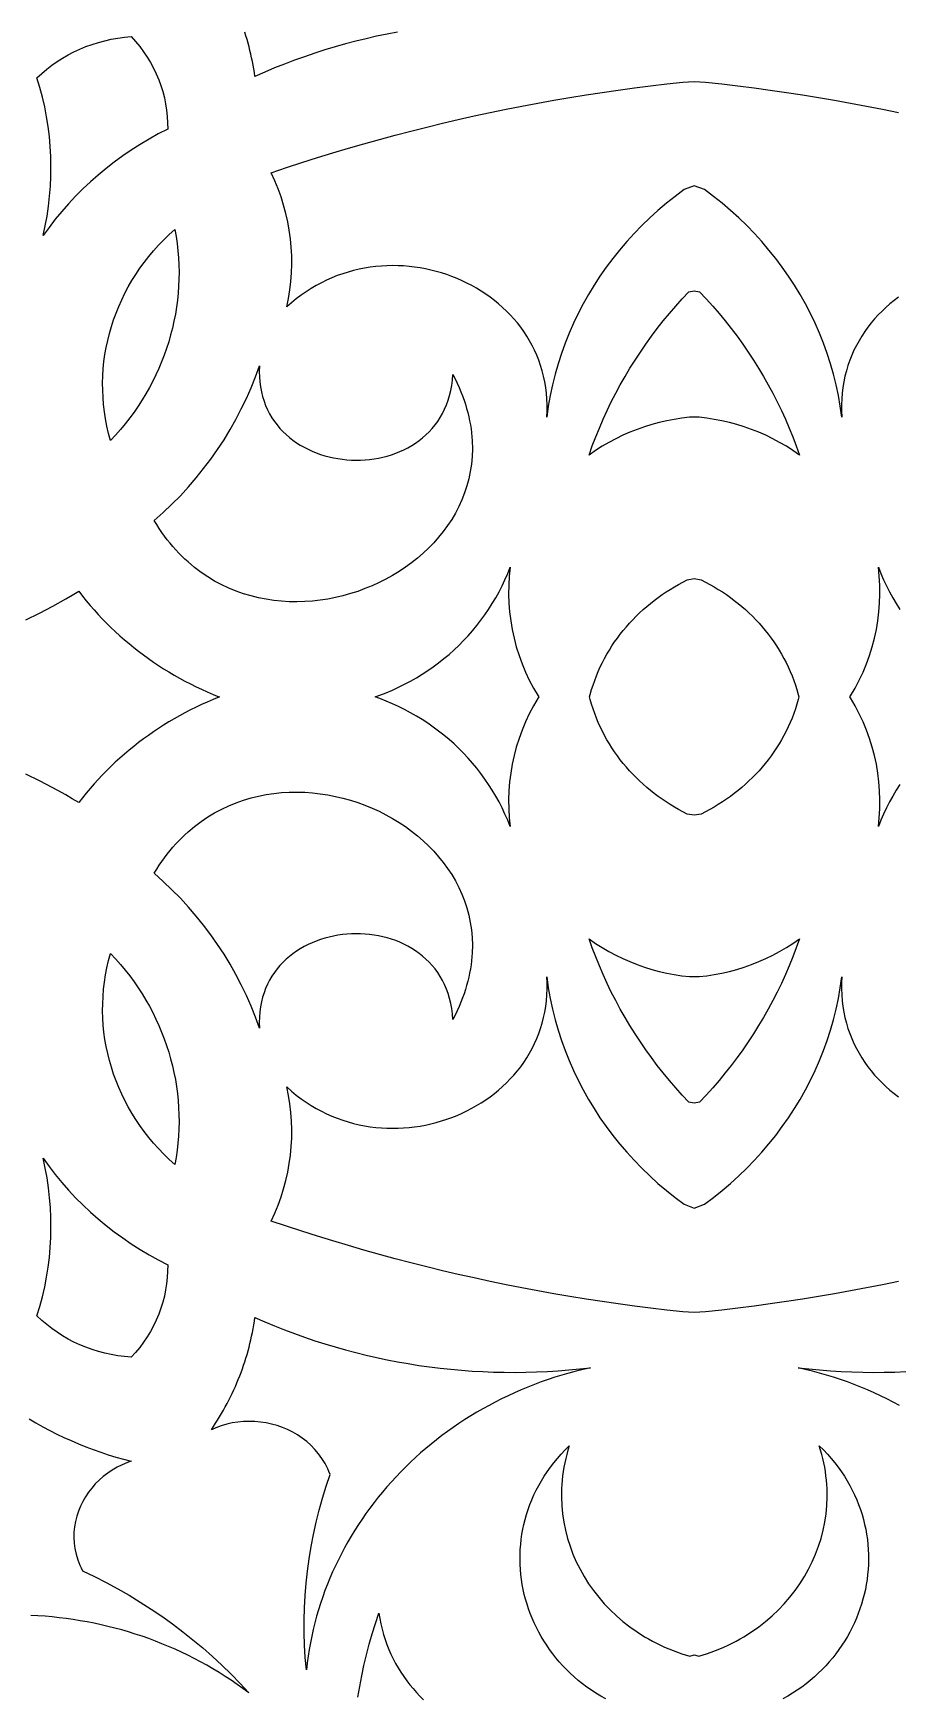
# Model space of a CAD drawing. Extents: x 2430 to 3430, y -1053 to 947.
# Drawn here: x 2784.1 to 2974.3, y -692.3 to -326.3 of the extents above; entities that cross this region are included whole.
import ezdxf

# ---------------------------------------------------------------- set-up
doc = ezdxf.new("R2010")
doc.units = 0
doc.layers.add('LAYER_1', color=18, linetype='CONTINUOUS')

msp = doc.modelspace()

# ---------------------------------------------------------------- linework, layer by layer
at = {"layer": 'LAYER_1'}
for points in [[(2806.62, -328.11), (2807.53, -329.22), (2808.38, -330.36), (2809.17, -331.54), (2809.9, -332.74), (2810.57, -333.98), (2811.17, -335.23), (2811.71, -336.52), (2812.19, -337.82), (2812.61, -339.14), (2812.96, -340.48), (2813.24, -341.84), (2813.45, -343.21), (2813.6, -344.59), (2813.68, -345.98), (2813.69, -347.38), (2811.62, -348.45), (2809.6, -349.58), (2807.61, -350.76), (2805.67, -352), (2803.78, -353.29), (2801.93, -354.64), (2800.13, -356.04), (2798.38, -357.49), (2796.68, -359), (2795.03, -360.55), (2793.43, -362.15), (2791.88, -363.8), (2790.4, -365.49), (2788.96, -367.23), (2787.59, -369.01), (2786.27, -370.83), (2786.74, -368.68), (2787.14, -366.51), (2787.46, -364.34), (2787.71, -362.15), (2787.89, -359.97), (2787.99, -357.78), (2788.01, -355.59), (2787.97, -353.4), (2787.84, -351.21), (2787.65, -349.03), (2787.38, -346.85), (2787.04, -344.68), (2786.62, -342.52), (2786.13, -340.37), (2785.56, -338.24), (2784.92, -336.12), (2785.97, -335.15), (2787.06, -334.23), (2788.18, -333.35), (2789.35, -332.53), (2790.56, -331.77), (2791.8, -331.05), (2793.07, -330.39), (2794.38, -329.79), (2795.71, -329.24), (2797.07, -328.74), (2798.45, -328.31), (2799.85, -327.94), (2801.28, -327.62), (2802.72, -327.37), (2804.18, -327.17), (2805.65, -327.04)], [(2815.56, -371.01), (2815.78, -372.58), (2815.95, -374.15), (2816.07, -375.71), (2816.15, -377.28), (2816.18, -378.84), (2816.16, -380.4), (2816.09, -381.96), (2815.98, -383.51), (2815.82, -385.06), (2815.62, -386.6), (2815.37, -388.13), (2815.07, -389.66), (2814.73, -391.17), (2814.34, -392.68), (2813.91, -394.17), (2813.43, -395.66), (2812.91, -397.13), (2812.35, -398.58), (2811.74, -400.03), (2811.09, -401.46), (2810.39, -402.87), (2809.65, -404.26), (2808.87, -405.64), (2808.05, -406.99), (2807.18, -408.33), (2806.28, -409.65), (2805.33, -410.95), (2804.34, -412.22), (2803.3, -413.47), (2802.23, -414.7), (2801.12, -415.9), (2800.69, -414.33), (2800.33, -412.75), (2800.02, -411.17), (2799.78, -409.59), (2799.59, -408), (2799.46, -406.42), (2799.39, -404.83), (2799.37, -403.25), (2799.42, -401.68), (2799.52, -400.1), (2799.67, -398.54), (2799.89, -396.98), (2800.16, -395.43), (2800.48, -393.89), (2800.86, -392.37), (2801.29, -390.85), (2801.78, -389.35), (2802.32, -387.87), (2802.91, -386.4), (2803.56, -384.95), (2804.25, -383.52), (2805.01, -382.11), (2805.81, -380.73), (2806.66, -379.36), (2807.57, -378.02), (2808.52, -376.71), (2809.53, -375.42), (2810.58, -374.17), (2811.68, -372.94), (2812.84, -371.74), (2814.04, -370.58), (2815.29, -369.45)], [(2930.73, -383.16), (2932.2, -384.73), (2933.63, -386.32), (2935.02, -387.94), (2936.38, -389.59), (2937.7, -391.26), (2938.98, -392.96), (2940.22, -394.68), (2941.43, -396.43), (2942.59, -398.2), (2943.72, -400), (2944.8, -401.81), (2945.85, -403.65), (2946.85, -405.51), (2947.82, -407.4), (2948.74, -409.3), (2949.62, -411.22), (2950.45, -413.16), (2951.25, -415.12), (2952, -417.1), (2952.7, -419.1), (2951.28, -418.11), (2949.83, -417.18), (2948.34, -416.31), (2946.83, -415.51), (2945.29, -414.76), (2943.73, -414.08), (2942.15, -413.45), (2940.54, -412.89), (2938.92, -412.39), (2937.28, -411.95), (2935.63, -411.57), (2933.96, -411.25), (2932.29, -410.99), (2930.6, -410.8), (2929.56, -410.79), (2928.52, -410.8), (2926.83, -410.99), (2925.16, -411.25), (2923.49, -411.57), (2921.84, -411.95), (2920.2, -412.39), (2918.58, -412.89), (2916.97, -413.45), (2915.39, -414.08), (2913.82, -414.76), (2912.29, -415.51), (2910.77, -416.31), (2909.29, -417.18), (2907.84, -418.11), (2906.42, -419.1), (2907.12, -417.1), (2907.87, -415.12), (2908.67, -413.16), (2909.5, -411.22), (2910.38, -409.3), (2911.3, -407.4), (2912.27, -405.51), (2913.27, -403.65), (2914.32, -401.81), (2915.4, -400), (2916.53, -398.2), (2917.69, -396.43), (2918.9, -394.68), (2920.14, -392.96), (2921.42, -391.26), (2922.74, -389.59), (2924.1, -387.94), (2925.49, -386.32), (2926.92, -384.73), (2928.39, -383.16), (2929.56, -382.98)], [(2833.83, -400.7), (2833.86, -401.88), (2833.95, -403.02), (2834.1, -404.13), (2834.31, -405.21), (2834.57, -406.24), (2834.88, -407.25), (2835.24, -408.21), (2835.66, -409.14), (2836.12, -410.03), (2836.62, -410.88), (2837.17, -411.7), (2837.75, -412.48), (2838.38, -413.23), (2839.05, -413.93), (2839.75, -414.6), (2840.48, -415.24), (2841.24, -415.83), (2842.03, -416.39), (2842.86, -416.91), (2843.7, -417.39), (2844.57, -417.84), (2845.46, -418.25), (2846.37, -418.62), (2847.3, -418.95), (2848.24, -419.24), (2849.2, -419.5), (2850.17, -419.71), (2851.15, -419.89), (2852.13, -420.04), (2853.13, -420.14), (2854.12, -420.2), (2855.12, -420.23), (2856.12, -420.21), (2857.12, -420.16), (2858.11, -420.07), (2859.1, -419.94), (2860.08, -419.77), (2861.05, -419.56), (2862, -419.32), (2862.95, -419.03), (2863.88, -418.7), (2864.79, -418.34), (2865.68, -417.93), (2866.55, -417.49), (2867.4, -417), (2868.22, -416.48), (2869.01, -415.91), (2869.78, -415.31), (2870.51, -414.67), (2871.21, -413.98), (2871.88, -413.26), (2872.51, -412.49), (2873.1, -411.69), (2873.65, -410.84), (2874.16, -409.95), (2874.62, -409.02), (2875.03, -408.06), (2875.4, -407.05), (2875.72, -406), (2875.98, -404.91), (2876.19, -403.77), (2876.34, -402.6), (2876.44, -401.39), (2876.92, -402.33), (2877.38, -403.28), (2877.8, -404.22), (2878.19, -405.16), (2878.56, -406.09), (2878.89, -407.02), (2879.2, -407.94), (2879.47, -408.86), (2879.72, -409.77), (2879.94, -410.68), (2880.13, -411.58), (2880.3, -412.47), (2880.43, -413.37), (2880.55, -414.25), (2880.63, -415.13), (2880.69, -416), (2880.73, -417.72), (2880.68, -419.42), (2880.52, -421.09), (2880.27, -422.73), (2879.94, -424.34), (2879.51, -425.91), (2879, -427.45), (2878.41, -428.96), (2877.74, -430.43), (2877, -431.86), (2876.18, -433.25), (2875.29, -434.6), (2874.33, -435.91), (2873.31, -437.18), (2872.23, -438.4), (2871.09, -439.57), (2869.89, -440.7), (2868.64, -441.78), (2867.34, -442.81), (2865.99, -443.79), (2864.6, -444.71), (2863.17, -445.58), (2861.7, -446.4), (2860.2, -447.16), (2858.66, -447.86), (2857.09, -448.5), (2855.5, -449.09), (2853.88, -449.6), (2852.24, -450.06), (2850.59, -450.45), (2848.92, -450.78), (2847.23, -451.04), (2845.54, -451.22), (2843.84, -451.34), (2842.14, -451.39), (2840.44, -451.37), (2838.74, -451.27), (2837.04, -451.09), (2835.35, -450.84), (2833.68, -450.51), (2832.02, -450.1), (2830.37, -449.61), (2828.75, -449.04), (2827.14, -448.39), (2825.57, -447.65), (2824.02, -446.82), (2822.5, -445.91), (2821.02, -444.91), (2819.57, -443.81), (2818.17, -442.63), (2817.48, -442), (2816.8, -441.35), (2816.14, -440.68), (2815.49, -439.98), (2814.85, -439.26), (2814.22, -438.52), (2813.6, -437.75), (2813, -436.95), (2812.42, -436.13), (2811.84, -435.29), (2811.28, -434.42), (2810.74, -433.53), (2812.72, -431.76), (2814.63, -429.92), (2816.47, -428.04), (2818.25, -426.11), (2819.96, -424.12), (2821.6, -422.09), (2823.16, -420.01), (2824.66, -417.88), (2826.08, -415.72), (2827.42, -413.51), (2828.69, -411.26), (2829.88, -408.97), (2831, -406.65), (2832.03, -404.29), (2832.99, -401.9), (2833.86, -399.48)], [(2888.85, -445.76), (2888.73, -447.74), (2888.71, -449.71), (2888.77, -451.67), (2888.92, -453.63), (2889.16, -455.57), (2889.49, -457.5), (2889.9, -459.42), (2890.4, -461.31), (2890.99, -463.18), (2891.66, -465.03), (2892.42, -466.84), (2893.25, -468.63), (2894.17, -470.38), (2895.18, -472.1), (2895.32, -472.33), (2895.18, -472.55), (2894.17, -474.27), (2893.25, -476.02), (2892.42, -477.81), (2891.66, -479.63), (2890.99, -481.47), (2890.4, -483.34), (2889.9, -485.23), (2889.49, -487.15), (2889.16, -489.08), (2888.92, -491.02), (2888.77, -492.98), (2888.71, -494.94), (2888.73, -496.91), (2888.85, -498.89), (2889.06, -500.86), (2888.5, -499.46), (2887.9, -498.09), (2887.27, -496.74), (2886.59, -495.42), (2885.87, -494.12), (2885.11, -492.85), (2884.31, -491.6), (2883.48, -490.38), (2882.61, -489.19), (2881.71, -488.03), (2880.77, -486.9), (2879.8, -485.8), (2878.8, -484.72), (2877.76, -483.68), (2876.69, -482.67), (2875.59, -481.69), (2874.47, -480.75), (2873.31, -479.84), (2872.13, -478.96), (2870.92, -478.12), (2869.68, -477.31), (2868.42, -476.54), (2867.14, -475.8), (2865.83, -475.11), (2864.5, -474.45), (2863.14, -473.82), (2861.77, -473.24), (2860.37, -472.7), (2859.32, -472.33), (2860.37, -471.95), (2861.77, -471.41), (2863.14, -470.83), (2864.5, -470.2), (2865.83, -469.55), (2867.14, -468.85), (2868.42, -468.11), (2869.68, -467.34), (2870.92, -466.53), (2872.13, -465.69), (2873.31, -464.81), (2874.47, -463.9), (2875.59, -462.96), (2876.69, -461.98), (2877.76, -460.97), (2878.8, -459.93), (2879.8, -458.85), (2880.77, -457.75), (2881.71, -456.62), (2882.61, -455.46), (2883.48, -454.27), (2884.31, -453.05), (2885.11, -451.8), (2885.87, -450.53), (2886.59, -449.23), (2887.27, -447.91), (2887.9, -446.56), (2888.5, -445.19), (2889.06, -443.79)], [(2931.09, -446.55), (2932.05, -447.04), (2933, -447.55), (2933.93, -448.09), (2934.85, -448.65), (2935.75, -449.23), (2936.64, -449.82), (2937.5, -450.44), (2938.36, -451.08), (2939.19, -451.74), (2940.01, -452.42), (2940.81, -453.12), (2941.59, -453.84), (2942.35, -454.57), (2943.09, -455.33), (2943.81, -456.1), (2944.51, -456.89), (2945.19, -457.7), (2945.85, -458.53), (2946.48, -459.37), (2947.09, -460.23), (2947.68, -461.1), (2948.24, -462), (2948.78, -462.91), (2949.3, -463.83), (2949.78, -464.77), (2950.25, -465.73), (2950.68, -466.7), (2951.09, -467.68), (2951.47, -468.68), (2951.83, -469.7), (2952.15, -470.72), (2952.45, -471.76), (2952.59, -472.33), (2952.45, -472.89), (2952.15, -473.93), (2951.83, -474.96), (2951.47, -475.97), (2951.09, -476.97), (2950.68, -477.95), (2950.25, -478.92), (2949.78, -479.88), (2949.3, -480.82), (2948.78, -481.74), (2948.24, -482.65), (2947.68, -483.55), (2947.09, -484.42), (2946.48, -485.28), (2945.85, -486.13), (2945.19, -486.95), (2944.51, -487.76), (2943.81, -488.55), (2943.09, -489.32), (2942.35, -490.08), (2941.59, -490.81), (2940.81, -491.53), (2940.01, -492.23), (2939.19, -492.91), (2938.36, -493.57), (2937.5, -494.21), (2936.64, -494.83), (2935.75, -495.43), (2934.85, -496), (2933.93, -496.56), (2933, -497.1), (2932.05, -497.61), (2931.09, -498.11), (2929.56, -498.37), (2928.02, -498.11), (2927.06, -497.61), (2926.12, -497.1), (2925.19, -496.56), (2924.27, -496), (2923.37, -495.43), (2922.48, -494.83), (2921.61, -494.21), (2920.76, -493.57), (2919.93, -492.91), (2919.11, -492.23), (2918.31, -491.53), (2917.53, -490.81), (2916.77, -490.08), (2916.03, -489.32), (2915.31, -488.55), (2914.61, -487.76), (2913.93, -486.95), (2913.27, -486.13), (2912.64, -485.28), (2912.03, -484.42), (2911.44, -483.55), (2910.88, -482.65), (2910.34, -481.74), (2909.82, -480.82), (2909.33, -479.88), (2908.87, -478.92), (2908.43, -477.95), (2908.02, -476.97), (2907.64, -475.97), (2907.29, -474.96), (2906.96, -473.93), (2906.67, -472.89), (2906.53, -472.33), (2906.67, -471.76), (2906.96, -470.72), (2907.29, -469.7), (2907.64, -468.68), (2908.02, -467.68), (2908.43, -466.7), (2908.87, -465.73), (2909.33, -464.77), (2909.82, -463.83), (2910.34, -462.91), (2910.88, -462), (2911.44, -461.1), (2912.03, -460.23), (2912.64, -459.37), (2913.27, -458.53), (2913.93, -457.7), (2914.61, -456.89), (2915.31, -456.1), (2916.03, -455.33), (2916.77, -454.57), (2917.53, -453.84), (2918.31, -453.12), (2919.11, -452.42), (2919.93, -451.74), (2920.76, -451.08), (2921.61, -450.44), (2922.48, -449.82), (2923.37, -449.23), (2924.27, -448.65), (2925.19, -448.09), (2926.12, -447.55), (2927.06, -447.04), (2928.02, -446.55), (2929.56, -446.28)], [(2843.84, -493.31), (2845.54, -493.43), (2847.23, -493.62), (2848.92, -493.87), (2850.59, -494.2), (2852.24, -494.59), (2853.88, -495.05), (2855.5, -495.57), (2857.09, -496.15), (2858.66, -496.79), (2860.2, -497.49), (2861.7, -498.25), (2863.17, -499.07), (2864.6, -499.94), (2865.99, -500.86), (2867.34, -501.84), (2868.64, -502.87), (2869.89, -503.95), (2871.09, -505.08), (2872.23, -506.25), (2873.31, -507.47), (2874.33, -508.74), (2875.29, -510.05), (2876.18, -511.4), (2877, -512.79), (2877.74, -514.22), (2878.41, -515.69), (2879, -517.2), (2879.51, -518.74), (2879.94, -520.31), (2880.27, -521.92), (2880.52, -523.56), (2880.68, -525.23), (2880.73, -526.93), (2880.69, -528.65), (2880.63, -529.52), (2880.55, -530.4), (2880.43, -531.29), (2880.3, -532.18), (2880.13, -533.07), (2879.94, -533.97), (2879.72, -534.88), (2879.47, -535.79), (2879.2, -536.71), (2878.89, -537.63), (2878.56, -538.56), (2878.19, -539.49), (2877.8, -540.43), (2877.38, -541.37), (2876.92, -542.32), (2876.44, -543.27), (2876.34, -542.05), (2876.19, -540.88), (2875.98, -539.74), (2875.72, -538.65), (2875.4, -537.6), (2875.03, -536.59), (2874.62, -535.63), (2874.16, -534.7), (2873.65, -533.81), (2873.1, -532.97), (2872.51, -532.16), (2871.88, -531.39), (2871.21, -530.67), (2870.51, -529.99), (2869.78, -529.34), (2869.01, -528.74), (2868.22, -528.17), (2867.4, -527.65), (2866.55, -527.16), (2865.68, -526.72), (2864.79, -526.31), (2863.88, -525.95), (2862.95, -525.62), (2862, -525.33), (2861.05, -525.09), (2860.08, -524.88), (2859.1, -524.71), (2858.11, -524.58), (2857.12, -524.49), (2856.12, -524.44), (2855.12, -524.42), (2854.12, -524.45), (2853.13, -524.51), (2852.13, -524.62), (2851.15, -524.76), (2850.17, -524.94), (2849.2, -525.15), (2848.24, -525.41), (2847.3, -525.7), (2846.37, -526.04), (2845.46, -526.4), (2844.57, -526.81), (2843.7, -527.26), (2842.86, -527.74), (2842.03, -528.26), (2841.24, -528.82), (2840.48, -529.41), (2839.75, -530.05), (2839.05, -530.72), (2838.38, -531.42), (2837.75, -532.17), (2837.17, -532.95), (2836.62, -533.77), (2836.12, -534.62), (2835.66, -535.51), (2835.24, -536.44), (2834.88, -537.41), (2834.57, -538.41), (2834.31, -539.44), (2834.1, -540.52), (2833.95, -541.63), (2833.86, -542.77), (2833.83, -543.95), (2833.86, -545.17), (2832.99, -542.75), (2832.03, -540.36), (2831, -538), (2829.88, -535.68), (2828.69, -533.39), (2827.42, -531.14), (2826.08, -528.93), (2824.66, -526.77), (2823.16, -524.64), (2821.6, -522.56), (2819.96, -520.53), (2818.25, -518.55), (2816.47, -516.61), (2814.63, -514.73), (2812.72, -512.9), (2810.74, -511.12), (2811.28, -510.23), (2811.84, -509.36), (2812.42, -508.52), (2813, -507.7), (2813.6, -506.9), (2814.22, -506.13), (2814.85, -505.39), (2815.49, -504.67), (2816.14, -503.97), (2816.8, -503.3), (2817.48, -502.65), (2818.17, -502.02), (2819.57, -500.84), (2821.02, -499.74), (2822.5, -498.74), (2824.02, -497.83), (2825.57, -497), (2827.14, -496.26), (2828.75, -495.61), (2830.37, -495.04), (2832.02, -494.55), (2833.68, -494.14), (2835.35, -493.81), (2837.04, -493.56), (2838.74, -493.38), (2840.44, -493.28), (2842.14, -493.26)], [(2952, -527.55), (2951.25, -529.53), (2950.45, -531.49), (2949.62, -533.43), (2948.74, -535.35), (2947.82, -537.25), (2946.85, -539.14), (2945.85, -541), (2944.8, -542.84), (2943.72, -544.65), (2942.59, -546.45), (2941.43, -548.22), (2940.22, -549.97), (2938.98, -551.69), (2937.7, -553.39), (2936.38, -555.06), (2935.02, -556.71), (2933.63, -558.33), (2932.2, -559.93), (2930.73, -561.49), (2929.56, -561.67), (2928.39, -561.49), (2926.92, -559.93), (2925.49, -558.33), (2924.1, -556.71), (2922.74, -555.06), (2921.42, -553.39), (2920.14, -551.69), (2918.9, -549.97), (2917.69, -548.22), (2916.53, -546.45), (2915.4, -544.65), (2914.32, -542.84), (2913.27, -541), (2912.27, -539.14), (2911.3, -537.25), (2910.38, -535.35), (2909.5, -533.43), (2908.67, -531.49), (2907.87, -529.53), (2907.12, -527.55), (2906.42, -525.55), (2907.84, -526.54), (2909.29, -527.47), (2910.77, -528.34), (2912.29, -529.14), (2913.82, -529.89), (2915.39, -530.57), (2916.97, -531.2), (2918.58, -531.76), (2920.2, -532.26), (2921.84, -532.7), (2923.49, -533.08), (2925.16, -533.4), (2926.83, -533.66), (2928.52, -533.85), (2929.56, -533.86), (2930.6, -533.85), (2932.29, -533.66), (2933.96, -533.4), (2935.63, -533.08), (2937.28, -532.7), (2938.92, -532.26), (2940.54, -531.76), (2942.15, -531.2), (2943.73, -530.57), (2945.29, -529.89), (2946.83, -529.14), (2948.34, -528.34), (2949.83, -527.47), (2951.28, -526.54), (2952.7, -525.55)], [(2802.23, -529.96), (2803.3, -531.18), (2804.34, -532.43), (2805.33, -533.71), (2806.28, -535), (2807.18, -536.32), (2808.05, -537.66), (2808.87, -539.01), (2809.65, -540.39), (2810.39, -541.78), (2811.09, -543.2), (2811.74, -544.62), (2812.35, -546.07), (2812.91, -547.52), (2813.43, -548.99), (2813.91, -550.48), (2814.34, -551.97), (2814.73, -553.48), (2815.07, -554.99), (2815.37, -556.52), (2815.62, -558.05), (2815.82, -559.59), (2815.98, -561.14), (2816.09, -562.69), (2816.16, -564.25), (2816.18, -565.81), (2816.15, -567.37), (2816.07, -568.94), (2815.95, -570.5), (2815.78, -572.07), (2815.56, -573.64), (2815.29, -575.2), (2814.04, -574.07), (2812.84, -572.91), (2811.68, -571.71), (2810.58, -570.48), (2809.53, -569.23), (2808.52, -567.94), (2807.57, -566.63), (2806.66, -565.29), (2805.81, -563.92), (2805.01, -562.54), (2804.25, -561.13), (2803.56, -559.7), (2802.91, -558.25), (2802.32, -556.78), (2801.78, -555.3), (2801.29, -553.8), (2800.86, -552.28), (2800.48, -550.76), (2800.16, -549.22), (2799.89, -547.67), (2799.67, -546.11), (2799.52, -544.55), (2799.42, -542.97), (2799.37, -541.4), (2799.39, -539.82), (2799.46, -538.23), (2799.59, -536.65), (2799.78, -535.07), (2800.02, -533.48), (2800.33, -531.9), (2800.69, -530.33), (2801.12, -528.75)], [(2787.59, -575.64), (2788.96, -577.42), (2790.4, -579.16), (2791.88, -580.86), (2793.43, -582.5), (2795.03, -584.1), (2796.68, -585.66), (2798.38, -587.16), (2800.13, -588.61), (2801.93, -590.01), (2803.78, -591.36), (2805.67, -592.65), (2807.61, -593.89), (2809.6, -595.08), (2811.62, -596.2), (2813.69, -597.27), (2813.68, -598.67), (2813.6, -600.06), (2813.45, -601.44), (2813.24, -602.81), (2812.96, -604.17), (2812.61, -605.51), (2812.19, -606.83), (2811.71, -608.14), (2811.17, -609.42), (2810.57, -610.68), (2809.9, -611.91), (2809.17, -613.11), (2808.38, -614.29), (2807.53, -615.43), (2806.62, -616.54), (2805.65, -617.61), (2804.18, -617.48), (2802.72, -617.28), (2801.28, -617.03), (2799.85, -616.72), (2798.45, -616.34), (2797.07, -615.91), (2795.71, -615.41), (2794.38, -614.87), (2793.07, -614.26), (2791.8, -613.6), (2790.56, -612.89), (2789.35, -612.12), (2788.18, -611.3), (2787.06, -610.43), (2785.97, -609.5), (2784.92, -608.53), (2785.56, -606.41), (2786.13, -604.28), (2786.62, -602.13), (2787.04, -599.97), (2787.38, -597.8), (2787.65, -595.63), (2787.84, -593.44), (2787.97, -591.25), (2788.01, -589.06), (2787.99, -586.87), (2787.89, -584.68), (2787.71, -582.5), (2787.46, -580.32), (2787.14, -578.14), (2786.74, -575.97), (2786.27, -573.82)], [(2835.03, -609.81), (2837.21, -610.71), (2839.4, -611.58), (2841.6, -612.41), (2843.82, -613.21), (2846.05, -613.96), (2848.29, -614.68), (2850.54, -615.35), (2852.81, -615.99), (2855.08, -616.59), (2857.37, -617.16), (2859.67, -617.68), (2861.97, -618.16), (2864.28, -618.61), (2866.61, -619.02), (2868.93, -619.39), (2871.27, -619.72), (2873.61, -620.01), (2875.96, -620.26), (2878.31, -620.47), (2880.67, -620.64), (2883.03, -620.77), (2885.39, -620.87), (2887.76, -620.92), (2890.13, -620.93), (2892.5, -620.91), (2894.87, -620.84), (2897.24, -620.74), (2899.62, -620.59), (2901.99, -620.4), (2904.36, -620.18), (2906.73, -619.91), (2905.13, -620.28), (2903.55, -620.67), (2901.99, -621.09), (2900.44, -621.54), (2898.9, -622.02), (2897.38, -622.52), (2895.87, -623.05), (2894.38, -623.6), (2892.9, -624.18), (2891.44, -624.79), (2890, -625.42), (2888.57, -626.08), (2887.16, -626.76), (2885.77, -627.46), (2884.39, -628.19), (2883.03, -628.94), (2881.69, -629.72), (2880.37, -630.51), (2879.06, -631.33), (2877.78, -632.18), (2876.51, -633.04), (2875.27, -633.93), (2874.04, -634.84), (2872.83, -635.76), (2871.65, -636.71), (2870.48, -637.68), (2869.33, -638.67), (2868.21, -639.68), (2867.11, -640.71), (2866.03, -641.76), (2864.97, -642.82), (2863.93, -643.91), (2862.92, -645.01), (2861.92, -646.13), (2860.96, -647.27), (2860.01, -648.42), (2859.09, -649.59), (2858.19, -650.78), (2857.32, -651.98), (2856.47, -653.2), (2855.65, -654.44), (2854.85, -655.69), (2854.07, -656.95), (2853.33, -658.23), (2852.6, -659.53), (2851.91, -660.84), (2851.24, -662.16), (2850.6, -663.49), (2849.98, -664.84), (2849.39, -666.2), (2848.83, -667.57), (2848.3, -668.96), (2847.8, -670.35), (2847.32, -671.76), (2846.88, -673.18), (2846.46, -674.61), (2846.07, -676.05), (2845.72, -677.49), (2845.39, -678.95), (2845.09, -680.42), (2844.82, -681.9), (2844.59, -683.39), (2844.38, -684.88), (2844.21, -686.38), (2843.97, -683.66), (2843.82, -680.94), (2843.73, -678.22), (2843.73, -675.49), (2843.79, -672.77), (2843.93, -670.06), (2844.15, -667.35), (2844.44, -664.64), (2844.81, -661.94), (2845.24, -659.25), (2845.76, -656.58), (2846.34, -653.91), (2847, -651.25), (2847.74, -648.62), (2848.55, -645.99), (2849.43, -643.38), (2849.18, -642.76), (2848.91, -642.15), (2848.31, -640.98), (2847.63, -639.88), (2846.88, -638.84), (2846.07, -637.88), (2845.2, -636.98), (2844.27, -636.15), (2843.29, -635.39), (2842.26, -634.7), (2841.19, -634.08), (2840.08, -633.53), (2838.93, -633.05), (2837.76, -632.64), (2836.56, -632.31), (2835.35, -632.05), (2834.12, -631.87), (2832.88, -631.76), (2831.63, -631.72), (2830.38, -631.76), (2829.14, -631.88), (2827.9, -632.07), (2826.68, -632.34), (2825.47, -632.69), (2824.29, -633.11), (2823.3, -633.55), (2823.77, -632.85), (2824.23, -632.14), (2824.68, -631.43), (2825.12, -630.71), (2825.55, -629.99), (2825.97, -629.26), (2826.37, -628.53), (2826.77, -627.79), (2827.15, -627.05), (2827.53, -626.3), (2827.89, -625.55), (2828.24, -624.79), (2828.58, -624.03), (2828.91, -623.27), (2829.23, -622.5), (2829.54, -621.72), (2829.84, -620.94), (2830.12, -620.16), (2830.39, -619.38), (2830.65, -618.59), (2830.9, -617.79), (2831.14, -617), (2831.37, -616.2), (2831.58, -615.39), (2831.79, -614.59), (2831.98, -613.78), (2832.16, -612.97), (2832.33, -612.15), (2832.48, -611.33), (2832.62, -610.51), (2832.76, -609.69), (2832.88, -608.86)]]:
    msp.add_lwpolyline(points, close=True, dxfattribs=at)
for points in [[(2864.28, -326.04), (2861.97, -326.49), (2859.67, -326.97), (2857.37, -327.49), (2855.08, -328.06), (2852.81, -328.66), (2850.54, -329.3), (2848.29, -329.98), (2846.05, -330.69), (2843.82, -331.45), (2841.6, -332.24), (2839.4, -333.07), (2837.21, -333.94), (2835.03, -334.84), (2832.88, -335.79), (2832.76, -334.96), (2832.62, -334.14), (2832.48, -333.32), (2832.33, -332.5), (2832.16, -331.68), (2831.98, -330.87), (2831.79, -330.06), (2831.58, -329.26), (2831.37, -328.45), (2831.14, -327.65), (2830.9, -326.86), (2830.65, -326.06)], [(2974.48, -384.36), (2973.54, -385.08), (2972.62, -385.83), (2971.73, -386.61), (2970.87, -387.42), (2970.04, -388.27), (2969.25, -389.14), (2968.49, -390.04), (2967.76, -390.97), (2967.07, -391.93), (2966.42, -392.92), (2965.81, -393.94), (2965.23, -394.98), (2964.7, -396.05), (2964.21, -397.14), (2963.77, -398.26), (2963.37, -399.4), (2963.02, -400.57), (2962.71, -401.77), (2962.46, -402.98), (2962.25, -404.22), (2962.09, -405.48), (2961.99, -406.77), (2961.95, -408.07), (2961.95, -409.4), (2962.02, -410.74), (2961.68, -408.35), (2961.26, -405.98), (2960.76, -403.64), (2960.19, -401.32), (2959.53, -399.02), (2958.8, -396.75), (2957.99, -394.51), (2957.11, -392.3), (2956.15, -390.12), (2955.12, -387.97), (2954.02, -385.86), (2952.85, -383.78), (2951.61, -381.74), (2950.3, -379.74), (2948.93, -377.78), (2947.49, -375.86), (2945.99, -373.99), (2944.42, -372.15), (2942.8, -370.37), (2941.11, -368.63), (2939.36, -366.94), (2937.55, -365.3), (2935.68, -363.71), (2933.76, -362.18), (2931.78, -360.7), (2929.56, -359.84), (2927.33, -360.7), (2925.36, -362.18), (2923.43, -363.71), (2921.57, -365.3), (2919.76, -366.94), (2918.01, -368.63), (2916.32, -370.37), (2914.69, -372.15), (2913.13, -373.99), (2911.63, -375.86), (2910.19, -377.78), (2908.81, -379.74), (2907.51, -381.74), (2906.27, -383.78), (2905.1, -385.86), (2904, -387.97), (2902.97, -390.12), (2902.01, -392.3), (2901.13, -394.51), (2900.32, -396.75), (2899.59, -399.02), (2898.93, -401.32), (2898.35, -403.64), (2897.85, -405.98), (2897.44, -408.35), (2897.1, -410.74), (2897.16, -409.4), (2897.17, -408.07), (2897.12, -406.77), (2897.02, -405.48), (2896.87, -404.22), (2896.66, -402.98), (2896.41, -401.77), (2896.1, -400.57), (2895.75, -399.4), (2895.35, -398.26), (2894.9, -397.14), (2894.41, -396.05), (2893.88, -394.98), (2893.31, -393.94), (2892.7, -392.92), (2892.05, -391.93), (2891.36, -390.97), (2890.63, -390.04), (2889.87, -389.14), (2889.07, -388.27), (2888.25, -387.42), (2887.39, -386.61), (2886.5, -385.83), (2885.58, -385.08), (2884.64, -384.36), (2883.66, -383.67), (2882.67, -383.02), (2881.65, -382.4), (2880.61, -381.81), (2879.54, -381.26), (2878.46, -380.74), (2877.36, -380.26), (2876.24, -379.82), (2875.1, -379.41), (2873.95, -379.04), (2872.79, -378.7), (2871.62, -378.4), (2870.43, -378.14), (2869.23, -377.92), (2868.03, -377.74), (2866.82, -377.6), (2865.6, -377.5), (2864.38, -377.44), (2863.15, -377.42), (2861.93, -377.45), (2860.7, -377.51), (2859.47, -377.62), (2858.24, -377.77), (2857.02, -377.97), (2855.8, -378.21), (2854.59, -378.5), (2853.38, -378.83), (2852.19, -379.2), (2851, -379.62), (2849.82, -380.09), (2848.65, -380.61), (2847.5, -381.18), (2846.36, -381.79), (2845.24, -382.45), (2844.14, -383.16), (2843.05, -383.92), (2841.98, -384.73), (2840.94, -385.6), (2839.91, -386.51), (2840.29, -384.65), (2840.59, -382.78), (2840.81, -380.9), (2840.95, -379.02), (2841, -377.14), (2840.98, -375.26), (2840.88, -373.38), (2840.7, -371.51), (2840.44, -369.65), (2840.11, -367.8), (2839.69, -365.95), (2839.2, -364.13), (2838.62, -362.32), (2837.97, -360.53), (2837.25, -358.75), (2836.44, -357.01), (2839.83, -355.87), (2843.22, -354.75), (2846.62, -353.67), (2850.03, -352.62), (2853.45, -351.6), (2856.88, -350.61), (2860.32, -349.64), (2863.77, -348.71), (2867.22, -347.81), (2870.69, -346.93), (2874.16, -346.09), (2877.64, -345.27), (2881.13, -344.49), (2884.63, -343.74), (2888.13, -343.01), (2891.64, -342.32), (2895.16, -341.65), (2898.68, -341.02), (2902.21, -340.42), (2905.75, -339.84), (2909.29, -339.3), (2912.83, -338.79), (2916.39, -338.31), (2919.94, -337.86), (2923.51, -337.43), (2927.07, -337.04), (2929.56, -336.89), (2932.04, -337.04), (2935.61, -337.43), (2939.17, -337.86), (2942.73, -338.31), (2946.28, -338.79), (2949.83, -339.3), (2953.37, -339.84), (2956.91, -340.42), (2960.44, -341.02), (2963.96, -341.65), (2967.48, -342.32), (2970.99, -343.01), (2974.49, -343.74)], [(2974.8, -491.6), (2974.01, -492.85), (2973.25, -494.12), (2972.53, -495.42), (2971.85, -496.74), (2971.21, -498.09), (2970.61, -499.46), (2970.06, -500.86), (2970.27, -498.89), (2970.39, -496.91), (2970.41, -494.94), (2970.35, -492.98), (2970.2, -491.02), (2969.96, -489.08), (2969.63, -487.15), (2969.21, -485.23), (2968.71, -483.34), (2968.13, -481.47), (2967.46, -479.63), (2966.7, -477.81), (2965.86, -476.02), (2964.94, -474.27), (2963.94, -472.55), (2963.79, -472.33), (2963.94, -472.1), (2964.94, -470.38), (2965.86, -468.63), (2966.7, -466.84), (2967.46, -465.03), (2968.13, -463.18), (2968.71, -461.31), (2969.21, -459.42), (2969.63, -457.5), (2969.96, -455.57), (2970.2, -453.63), (2970.35, -451.67), (2970.41, -449.71), (2970.39, -447.74), (2970.27, -445.76), (2970.06, -443.79), (2970.61, -445.19), (2971.21, -446.56), (2971.85, -447.91), (2972.53, -449.23), (2973.25, -450.53), (2974.01, -451.8), (2974.8, -453.05)], [(2782.48, -455.33), (2785.46, -453.89), (2788.39, -452.37), (2791.27, -450.76), (2792.7, -449.93), (2794.11, -449.07), (2794.93, -450.13), (2795.76, -451.16), (2796.62, -452.19), (2797.49, -453.19), (2798.39, -454.18), (2799.3, -455.15), (2800.24, -456.1), (2801.19, -457.04), (2802.16, -457.96), (2803.15, -458.86), (2804.15, -459.74), (2805.18, -460.6), (2806.22, -461.45), (2807.27, -462.28), (2808.35, -463.08), (2809.44, -463.87), (2810.54, -464.64), (2811.66, -465.39), (2812.8, -466.12), (2813.95, -466.83), (2815.12, -467.52), (2816.3, -468.19), (2817.49, -468.83), (2818.7, -469.46), (2819.92, -470.07), (2821.16, -470.65), (2822.4, -471.22), (2823.66, -471.76), (2824.94, -472.28), (2825.06, -472.33), (2824.94, -472.37), (2823.66, -472.89), (2822.4, -473.44), (2821.16, -474), (2819.92, -474.58), (2818.7, -475.19), (2817.49, -475.82), (2816.3, -476.46), (2815.12, -477.13), (2813.95, -477.82), (2812.8, -478.53), (2811.66, -479.26), (2810.54, -480.01), (2809.44, -480.78), (2808.35, -481.57), (2807.27, -482.38), (2806.22, -483.2), (2805.18, -484.05), (2804.15, -484.91), (2803.15, -485.79), (2802.16, -486.69), (2801.19, -487.61), (2800.24, -488.55), (2799.3, -489.5), (2798.39, -490.47), (2797.49, -491.46), (2796.62, -492.47), (2795.76, -493.49), (2794.93, -494.53), (2794.11, -495.58), (2792.7, -494.72), (2791.27, -493.89), (2788.39, -492.29), (2785.46, -490.76), (2782.48, -489.33)], [(2974.49, -600.91), (2970.99, -601.64), (2967.48, -602.33), (2963.96, -603), (2960.44, -603.63), (2956.91, -604.23), (2953.37, -604.81), (2949.83, -605.35), (2946.28, -605.86), (2942.73, -606.34), (2939.17, -606.79), (2935.61, -607.22), (2932.04, -607.61), (2929.56, -607.76), (2927.07, -607.61), (2923.51, -607.22), (2919.94, -606.79), (2916.39, -606.34), (2912.83, -605.86), (2909.29, -605.35), (2905.75, -604.81), (2902.21, -604.23), (2898.68, -603.63), (2895.16, -603), (2891.64, -602.33), (2888.13, -601.64), (2884.63, -600.91), (2881.13, -600.16), (2877.64, -599.38), (2874.16, -598.56), (2870.69, -597.72), (2867.22, -596.85), (2863.77, -595.94), (2860.32, -595.01), (2856.88, -594.05), (2853.45, -593.05), (2850.03, -592.03), (2846.62, -590.98), (2843.22, -589.9), (2839.83, -588.79), (2836.44, -587.64), (2837.25, -585.9), (2837.97, -584.13), (2838.62, -582.33), (2839.2, -580.52), (2839.69, -578.7), (2840.11, -576.86), (2840.44, -575), (2840.7, -573.14), (2840.88, -571.27), (2840.98, -569.39), (2841, -567.51), (2840.95, -565.63), (2840.81, -563.75), (2840.59, -561.88), (2840.29, -560), (2839.91, -558.14), (2840.94, -559.05), (2841.98, -559.92), (2843.05, -560.73), (2844.14, -561.49), (2845.24, -562.2), (2846.36, -562.86), (2847.5, -563.47), (2848.65, -564.04), (2849.82, -564.56), (2851, -565.03), (2852.19, -565.45), (2853.38, -565.83), (2854.59, -566.16), (2855.8, -566.44), (2857.02, -566.68), (2858.24, -566.88), (2859.47, -567.03), (2860.7, -567.14), (2861.93, -567.2), (2863.15, -567.23), (2864.38, -567.21), (2865.6, -567.15), (2866.82, -567.05), (2868.03, -566.91), (2869.23, -566.73), (2870.43, -566.51), (2871.62, -566.25), (2872.79, -565.95), (2873.95, -565.62), (2875.1, -565.24), (2876.24, -564.83), (2877.36, -564.39), (2878.46, -563.91), (2879.54, -563.39), (2880.61, -562.84), (2881.65, -562.25), (2882.67, -561.63), (2883.66, -560.98), (2884.64, -560.29), (2885.58, -559.57), (2886.5, -558.82), (2887.39, -558.04), (2888.25, -557.23), (2889.07, -556.38), (2889.87, -555.51), (2890.63, -554.61), (2891.36, -553.68), (2892.05, -552.72), (2892.7, -551.73), (2893.31, -550.71), (2893.88, -549.67), (2894.41, -548.6), (2894.9, -547.51), (2895.35, -546.39), (2895.75, -545.25), (2896.1, -544.08), (2896.41, -542.89), (2896.66, -541.67), (2896.87, -540.43), (2897.02, -539.17), (2897.12, -537.89), (2897.17, -536.58), (2897.16, -535.26), (2897.1, -533.91), (2897.44, -536.3), (2897.85, -538.67), (2898.35, -541.01), (2898.93, -543.34), (2899.59, -545.63), (2900.32, -547.9), (2901.13, -550.14), (2902.01, -552.35), (2902.97, -554.53), (2904, -556.68), (2905.1, -558.79), (2906.27, -560.87), (2907.51, -562.91), (2908.81, -564.91), (2910.19, -566.87), (2911.63, -568.79), (2913.13, -570.67), (2914.69, -572.5), (2916.32, -574.28), (2918.01, -576.02), (2919.76, -577.71), (2921.57, -579.35), (2923.43, -580.94), (2925.36, -582.47), (2927.33, -583.95), (2929.56, -584.81), (2931.78, -583.95), (2933.76, -582.47), (2935.68, -580.94), (2937.55, -579.35), (2939.36, -577.71), (2941.11, -576.02), (2942.8, -574.28), (2944.42, -572.5), (2945.99, -570.67), (2947.49, -568.79), (2948.93, -566.87), (2950.3, -564.91), (2951.61, -562.91), (2952.85, -560.87), (2954.02, -558.79), (2955.12, -556.68), (2956.15, -554.53), (2957.11, -552.35), (2957.99, -550.14), (2958.8, -547.9), (2959.53, -545.63), (2960.19, -543.34), (2960.76, -541.01), (2961.26, -538.67), (2961.68, -536.3), (2962.02, -533.91), (2961.95, -535.26), (2961.95, -536.58), (2961.99, -537.89), (2962.09, -539.17), (2962.25, -540.43), (2962.46, -541.67), (2962.71, -542.89), (2963.02, -544.08), (2963.37, -545.25), (2963.77, -546.39), (2964.21, -547.51), (2964.7, -548.6), (2965.23, -549.67), (2965.81, -550.71), (2966.42, -551.73), (2967.07, -552.72), (2967.76, -553.68), (2968.49, -554.61), (2969.25, -555.51), (2970.04, -556.38), (2970.87, -557.23), (2971.73, -558.04), (2972.62, -558.82), (2973.54, -559.57), (2974.48, -560.29)], [(2974.73, -628.19), (2973.35, -627.46), (2971.96, -626.76), (2970.55, -626.08), (2969.12, -625.42), (2967.68, -624.79), (2966.22, -624.18), (2964.74, -623.6), (2963.25, -623.05), (2961.74, -622.52), (2960.22, -622.02), (2958.68, -621.54), (2957.13, -621.09), (2955.57, -620.67), (2953.99, -620.28), (2952.39, -619.91), (2954.76, -620.18), (2957.13, -620.4), (2959.5, -620.59), (2961.87, -620.74), (2964.25, -620.84), (2966.62, -620.91), (2968.99, -620.93), (2971.36, -620.92), (2973.72, -620.87), (2976.09, -620.77)], [(2783.19, -631.19), (2784.69, -632.06), (2786.2, -632.91), (2787.74, -633.72), (2789.29, -634.5), (2790.86, -635.24), (2792.45, -635.96), (2794.05, -636.64), (2795.67, -637.29), (2797.3, -637.91), (2798.95, -638.5), (2800.61, -639.05), (2802.28, -639.56), (2803.97, -640.05), (2805.67, -640.5), (2804.84, -640.77), (2803.68, -641.26), (2802.57, -641.81), (2801.5, -642.42), (2800.48, -643.1), (2799.51, -643.84), (2798.6, -644.63), (2797.75, -645.48), (2796.96, -646.38), (2796.23, -647.32), (2795.57, -648.3), (2794.98, -649.32), (2794.47, -650.38), (2794.03, -651.47), (2793.66, -652.59), (2793.38, -653.73), (2793.18, -654.9), (2793.07, -656.08), (2793.05, -657.28), (2793.12, -658.49), (2793.29, -659.7), (2793.55, -660.93), (2793.92, -662.15), (2794.39, -663.37), (2794.66, -663.97), (2794.97, -664.58), (2797.58, -665.84), (2800.15, -667.15), (2802.69, -668.53), (2805.18, -669.97), (2807.64, -671.46), (2810.04, -673.01), (2812.41, -674.61), (2814.73, -676.28), (2817, -677.99), (2819.23, -679.76), (2821.4, -681.58), (2823.53, -683.45), (2825.6, -685.38), (2827.63, -687.35), (2829.6, -689.37), (2831.51, -691.44), (2830.24, -690.5), (2828.95, -689.58), (2827.65, -688.69), (2826.33, -687.82), (2825, -686.99), (2823.65, -686.17), (2822.29, -685.39), (2820.92, -684.63), (2819.53, -683.9), (2818.14, -683.19), (2816.73, -682.51), (2815.3, -681.86), (2813.87, -681.24), (2812.43, -680.64), (2810.97, -680.07), (2809.51, -679.52), (2808.04, -679), (2806.55, -678.51), (2805.06, -678.05), (2803.57, -677.61), (2802.06, -677.21), (2800.55, -676.82), (2799.03, -676.47), (2797.51, -676.14), (2795.97, -675.84), (2794.44, -675.57), (2792.9, -675.32), (2791.35, -675.1), (2789.8, -674.91), (2788.25, -674.75), (2786.7, -674.61), (2785.14, -674.51), (2783.58, -674.42)], [(2910.06, -692.79), (2908.98, -692.18), (2907.93, -691.54), (2906.91, -690.87), (2905.92, -690.17), (2904.97, -689.45), (2904.04, -688.7), (2903.14, -687.93), (2902.27, -687.13), (2901.43, -686.32), (2900.63, -685.48), (2899.85, -684.62), (2899.11, -683.74), (2898.4, -682.84), (2897.72, -681.92), (2897.08, -680.98), (2896.46, -680.03), (2895.88, -679.06), (2895.33, -678.08), (2894.82, -677.08), (2894.34, -676.07), (2893.89, -675.05), (2893.47, -674.01), (2893.09, -672.97), (2892.75, -671.91), (2892.44, -670.85), (2892.16, -669.78), (2891.92, -668.7), (2891.71, -667.61), (2891.54, -666.52), (2891.41, -665.42), (2891.31, -664.32), (2891.25, -663.22), (2891.22, -662.11), (2891.23, -661), (2891.28, -659.89), (2891.36, -658.79), (2891.48, -657.68), (2891.64, -656.57), (2891.83, -655.47), (2892.07, -654.38), (2892.34, -653.28), (2892.65, -652.19), (2893, -651.11), (2893.39, -650.04), (2893.81, -648.97), (2894.28, -647.91), (2894.78, -646.86), (2895.33, -645.83), (2895.91, -644.8), (2896.54, -643.79), (2897.2, -642.79), (2897.91, -641.8), (2898.65, -640.83), (2899.44, -639.87), (2900.27, -638.93), (2901.14, -638.01), (2902.05, -637.1), (2901.76, -638.04), (2901.49, -638.98), (2901.26, -639.92), (2901.05, -640.87), (2900.86, -641.81), (2900.71, -642.75), (2900.58, -643.69), (2900.47, -644.63), (2900.4, -645.57), (2900.34, -646.5), (2900.32, -648.37), (2900.39, -650.22), (2900.57, -652.06), (2900.84, -653.88), (2901.21, -655.68), (2901.67, -657.46), (2902.23, -659.21), (2902.87, -660.92), (2903.6, -662.61), (2904.42, -664.25), (2905.33, -665.86), (2906.31, -667.43), (2907.38, -668.95), (2908.53, -670.42), (2909.75, -671.84), (2911.05, -673.2), (2912.43, -674.51), (2913.87, -675.75), (2915.39, -676.93), (2916.98, -678.05), (2918.63, -679.09), (2919.48, -679.59), (2920.34, -680.06), (2921.23, -680.52), (2922.12, -680.96), (2923.04, -681.38), (2923.96, -681.77), (2924.91, -682.15), (2925.86, -682.51), (2926.84, -682.84), (2927.57, -683.07), (2927.82, -683.15), (2928.56, -683.37), (2929.3, -683.15), (2929.56, -683.07), (2929.56, -683.07), (2929.82, -683.15), (2930.56, -683.37), (2931.3, -683.15), (2931.55, -683.07), (2932.28, -682.84), (2933.25, -682.51), (2934.21, -682.15), (2935.15, -681.77), (2936.08, -681.38), (2936.99, -680.96), (2937.89, -680.52), (2938.77, -680.06), (2939.64, -679.59), (2940.49, -679.09), (2942.14, -678.05), (2943.73, -676.93), (2945.24, -675.75), (2946.69, -674.51), (2948.07, -673.2), (2949.37, -671.84), (2950.59, -670.42), (2951.74, -668.95), (2952.81, -667.43), (2953.79, -665.86), (2954.7, -664.25), (2955.52, -662.61), (2956.25, -660.92), (2956.89, -659.21), (2957.45, -657.46), (2957.91, -655.68), (2958.28, -653.88), (2958.55, -652.06), (2958.72, -650.22), (2958.8, -648.37), (2958.77, -646.5), (2958.72, -645.57), (2958.64, -644.63), (2958.54, -643.69), (2958.41, -642.75), (2958.26, -641.81), (2958.07, -640.87), (2957.86, -639.92), (2957.62, -638.98), (2957.36, -638.04), (2957.07, -637.1), (2957.98, -638.01), (2958.85, -638.93), (2959.68, -639.87), (2960.46, -640.83), (2961.21, -641.8), (2961.92, -642.79), (2962.58, -643.79), (2963.21, -644.8), (2963.79, -645.83), (2964.33, -646.86), (2964.84, -647.91), (2965.31, -648.97), (2965.73, -650.04), (2966.12, -651.11), (2966.47, -652.19), (2966.78, -653.28), (2967.05, -654.38), (2967.28, -655.47), (2967.48, -656.57), (2967.64, -657.68), (2967.76, -658.79), (2967.84, -659.89), (2967.89, -661), (2967.9, -662.11), (2967.87, -663.22), (2967.81, -664.32), (2967.71, -665.42), (2967.57, -666.52), (2967.4, -667.61), (2967.2, -668.7), (2966.96, -669.78), (2966.68, -670.85), (2966.37, -671.91), (2966.02, -672.97), (2965.64, -674.01), (2965.23, -675.05), (2964.78, -676.07), (2964.3, -677.08), (2963.79, -678.08), (2963.24, -679.06), (2962.66, -680.03), (2962.04, -680.98), (2961.4, -681.92), (2960.72, -682.84), (2960.01, -683.74), (2959.26, -684.62), (2958.49, -685.48), (2957.68, -686.32), (2956.85, -687.13), (2955.98, -687.93), (2955.08, -688.7), (2954.15, -689.45), (2953.19, -690.17), (2952.2, -690.87), (2951.18, -691.54), (2950.14, -692.18), (2949.06, -692.79)], [(2855.56, -692.42), (2855.93, -690.07), (2856.37, -687.73), (2856.86, -685.4), (2857.4, -683.08), (2858.01, -680.77), (2858.67, -678.47), (2859.38, -676.19), (2860.15, -673.92), (2860.34, -675.12), (2860.58, -676.29), (2860.85, -677.45), (2861.16, -678.59), (2861.52, -679.71), (2861.91, -680.81), (2862.33, -681.88), (2862.8, -682.93), (2863.3, -683.96), (2863.83, -684.97), (2864.39, -685.96), (2864.99, -686.92), (2865.62, -687.86), (2866.28, -688.77), (2866.97, -689.66), (2867.68, -690.52), (2868.43, -691.36), (2869.2, -692.17), (2870, -692.96)]]:
    msp.add_lwpolyline(points, dxfattribs=at)

doc.saveas('drawing.dxf')
